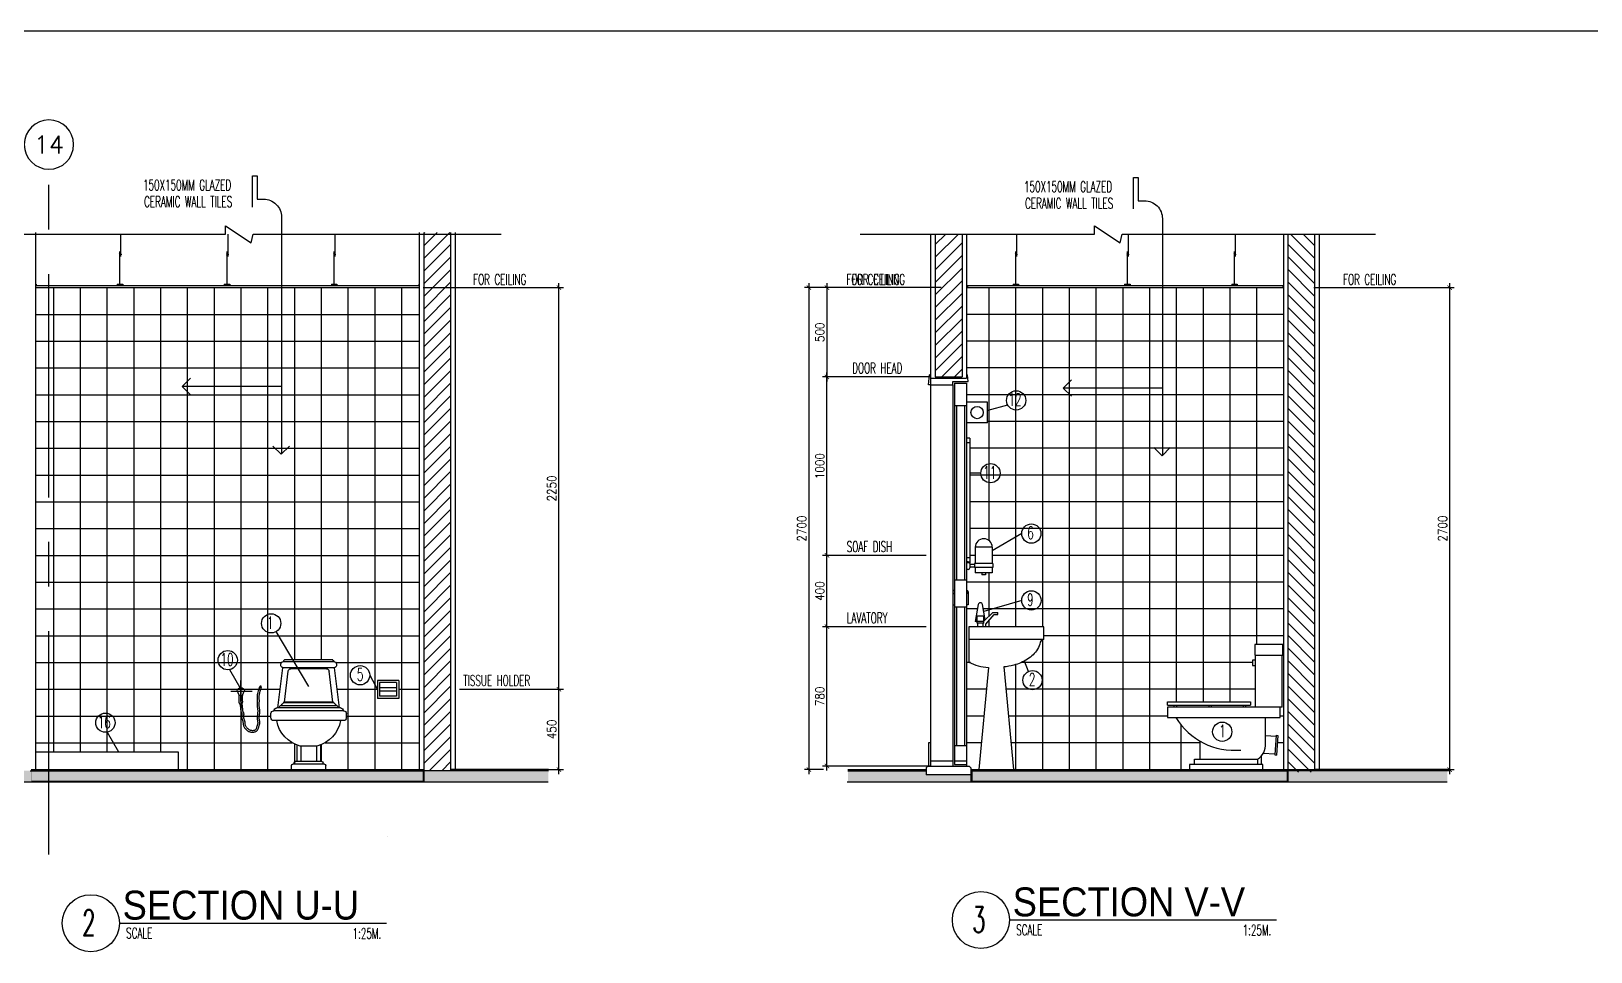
# Model space of a CAD drawing. Extents: x -171191 to -142314, y 196391 to 216316.
# Drawn here: x -162750 to -154013, y 211159 to 216316 of the extents above; entities that cross this region are included whole.
import ezdxf
from ezdxf.enums import TextEntityAlignment as Align

# ---------------------------------------------------------------- set-up
doc = ezdxf.new("R2010")
doc.units = 0
doc.header["$LTSCALE"] = 500
doc.header["$MEASUREMENT"] = 0
for name, pattern in [('CENTER2', [1.125, 0.75, -0.125, 0.125, -0.125]), ('CENTERX2', [4, 2.5, -0.5, 0.5, -0.5]), ('DASHED', [0.75, 0.5, -0.25]), ('HIDDEN', [0.375, 0.25, -0.125]), ('HIDDEN2', [0.1875, 0.125, -0.0625])]:
    doc.linetypes.add(name, pattern=pattern)
doc.layers.get('0').update_dxf_attribs({"linetype": 'CONTINUOUS'})
doc.layers.get('DEFPOINTS').update_dxf_attribs({"linetype": 'CONTINUOUS'})
for name, color, linetype in [('A-SFIX', 2, 'CONTINUOUS'), ('AX-CR', 2, 'CONTINUOUS'), ('AX-TXT', 2, 'CONTINUOUS'), ('AXES', 11, 'CENTERX2'), ('AXIS', 11, 'CENTER2'), ('DIM1', 2, 'CONTINUOUS'), ('Dimout', 4, 'CONTINUOUS'), ('DW', 7, 'CONTINUOUS'), ('ELE', 3, 'CONTINUOUS'), ('ELV', 7, 'CONTINUOUS'), ('FIX', 2, 'CONTINUOUS'), ('HATCH', 8, 'CONTINUOUS'), ('HatchA', 11, 'CONTINUOUS'), ('Plaster', 7, 'CONTINUOUS'), ('SANI', 2, 'CONTINUOUS'), ('SETTING', 3, 'CONTINUOUS'), ('Tile', 5, 'CONTINUOUS'), ('TITLE', 1, 'CONTINUOUS'), ('TXT', 2, 'CONTINUOUS'), ('TXT1', 2, 'CONTINUOUS'), ('WALL', 6, 'CONTINUOUS'), ('WallPartition', 2, 'CONTINUOUS'), ('Windows', 9, 'CONTINUOUS')]:
    doc.layers.add(name, color=color, linetype=linetype)
doc.styles.add('DIM', font='simplex.shx', dxfattribs={"width": 0.85})
doc.styles.add('ROMANS', font='romans.shx', dxfattribs={"width": 0.6})
doc.styles.add('TTXT', font='swisse.ttf', dxfattribs={"width": 0.9})
doc.dimstyles.new('DIM1-25', dxfattribs={"dimscale": 25, "dimtxt": 2, "dimasz": 1, "dimexe": 1, "dimexo": 1, "dimgap": 0.6, "dimtad": 1, "dimdec": 0, "dimdsep": 46, "dimtxsty": 'DIM', "dimblk1": 'ARCHTICK', "dimblk2": 'ARCHTICK', "dimsah": 1, "dimcen": 0.09, "dimdle": 1, "dimclrd": 256, "dimclrt": 2, "dimadec": 0, "dimazin": 0, "dimtfac": 1, "dimtdec": 0, "dimtix": 1, "dimtmove": 1, "dimatfit": 3, "dimldrblk": 'ARCHTICK', "dimfxl": 0, "dimtvp": 2, "dimtolj": 1, "dimtzin": 0, "dimarcsym": 0})
pattern_1 = [(37.5, (48302.03, -36782.923), (-1.574834, 48.170594), [0, -38, 0, -42.5, 0, -40.625]), (7.5, (48302.03, -36782.92), (44.244418, 70.553652), [0, -20.5, 0, -34.25, 0, -13.125]), (327.5, (48271.28, -36782.923), (77.8535465, 0.1414763), [0, -12.5, 0, -45, 0, -58.75]), (317.5, (48271.28, -36782.92), (75.153165, 21.941889), [0, -6.25, 0, -29.5, 0, -33.75])]

# ---------------------------------------------------------------- blocks, each defined once
blk = doc.blocks.new('A$C69CD438C')
at = {"layer": 'A-SFIX'}
for p, q in [((76.8, 614.7, 658.7), (345.8, 614.7, 658.7)), ((38.4, 345.8, 658.7), (65.9, 570.8, 658.7)), ((65.9, 603.8, 658.7), (356.8, 603.8, 658.7)), ((65.9, 570.8, 658.7), (356.8, 570.8, 658.7)), ((75.6, 378.7, 658.7), (96.7, 551.5, 658.7)), ((111.9, 565, 658.7), (310.7, 565, 658.7)), ((347, 378.7, 658.7), (326, 551.5, 658.7)), ((384.2, 345.8, 658.7), (356.8, 570.8, 658.7)), ((51.2, 356.8, 658.7), (371.4, 356.8, 658.7)), ((70, 373.2, 658.7), (352.6, 373.2, 658.7)), ((75.6, 378.7, 658.7), (347, 378.7, 658.7)), ((0, 289.8, 658.7), (0, 314, 658.7)), ((15.4, 329.3, 658.7), (407.3, 329.3, 658.7)), ((15.4, 274.4, 658.7), (407.3, 274.4, 658.7)), ((32.9, 345.8, 658.7), (389.7, 345.8, 658.7)), ((422.6, 289.8, 658.7), (422.6, 314, 658.7)), ((145.5, 137.8, 658.7), (145.5, 46.1, 658.7)), ((164.7, 131.7, 658.7), (258, 131.7, 658.7)), ((167.4, 131.7, 658.7), (167.4, 46.1, 658.7)), ((255.2, 131.7, 658.7), (255.2, 46.1, 658.7)), ((277.2, 137.8, 658.7), (277.2, 46.1, 658.7)), ((115.6, 0, 658.7), (115.6, 23.1, 658.7)), ((307.1, 0), (115.6, 0)), ((122.2, 29.6, 658.7), (300.5, 29.6, 658.7)), ((130.5, 29.6, 658.7), (130.5, 39.5, 658.7)), ((137.1, 46.1, 658.7), (285.5, 46.1, 658.7)), ((292.1, 29.6, 658.7), (292.1, 39.5, 658.7)), ((307.1, 0, 658.7), (307.1, 23.1, 658.7))]:
    blk.add_line(p, q, dxfattribs=at)
for centre, radius, start, end in [((79.6, 606.5, 658.7), 8.68, 108.43495, 198.43495), ((343, 606.5, 658.7), 8.68, 341.56505, 71.56505), ((72.7, 587.3, 658.7), 17.8, 112.61986, 247.38014), ((111.9, 549.6, 658.7), 15.4, 90, 173.04704), ((310.7, 549.6, 658.7), 15.4, 6.95296, 90), ((349.9, 587.3, 658.7), 17.8, 292.61986, 67.38014), ((58.5, 343.3, 658.7), 15.3, 118.30463, 170.72602), ((92.8, 342.2, 658.7), 38.5, 126.28859, 157.78628), ((76.4, 372.4, 658.7), 6.42, 96.98527, 172.09737), ((346.2, 372.4, 658.7), 6.42, 7.90263, 83.01473), ((329.8, 342.2, 658.7), 38.5, 22.21372, 53.71141), ((364.2, 343.3, 658.7), 15.3, 9.27398, 61.69537), ((15.4, 314, 658.7), 15.4, 90, 180), ((15.4, 289.8, 658.7), 15.4, 180, 270), ((35.7, 326.6, 658.7), 19.4, 98.1301, 171.8699), ((208.2, 304.1, 658.7), 177.8, 189.59805, 255.82073), ((214.4, 304.1, 658.7), 177.8, 284.17927, 350.40195), ((387, 326.6, 658.7), 19.4, 8.1301, 81.8699), ((407.3, 314, 658.7), 15.4, 0, 90), ((407.3, 289.8, 658.7), 15.4, 270, 0), ((122.2, 23.1, 658.7), 6.59, 90, 180), ((137.1, 39.5, 658.7), 6.59, 90, 180), ((285.5, 39.5, 658.7), 6.59, 0, 90), ((300.5, 23.1, 658.7), 6.59, 0, 90)]:
    blk.add_arc(centre, radius, start, end, dxfattribs=at)
blk = doc.blocks.new('A0-BOX')
at = {"layer": 'TITLE'}
blk.add_line((113.3, 79.7), (0, 79.7), dxfattribs=at)
blk = doc.blocks.new('AXU')
at = {"layer": 'AX-CR'}
blk.add_circle((0, 350), 350, dxfattribs=at)
at = {"layer": 'AX-TXT', "style": 'ROMANS'}
blk.add_attdef('AX', text='', height=250, dxfattribs=at).set_placement((0, 350), align=Align.MIDDLE)
blk = doc.blocks.new('_ARCHTICK')
at = {"color": 0, "linetype": 'ByBlock', "const_width": 0.15}
blk.add_lwpolyline([(-0.5, -0.5), (0.5, 0.5)], dxfattribs=at)
blk = doc.blocks.new('*D152')
at = {"layer": 'DEFPOINTS', "color": 0}
for p in [(-155588.7, 214879.2), (-154803, 214879.2), (-155735.6, 212179.2)]:
    blk.add_point(p, dxfattribs=at)
at = {"layer": 'Dimout', "color": 0, "lineweight": -2}
for p, q in [((-155563.7, 214879.2), (-154778, 214879.2)), ((-155710.6, 212179.2), (-154778, 212179.2))]:
    blk.add_line(p, q, dxfattribs=at)
at = {"layer": 'Dimout', "lineweight": -2}
blk.add_line((-154803, 212154.2), (-154803, 214904.2), dxfattribs=at)
at = {"layer": 'Dimout', "lineweight": -2, "xscale": 25, "yscale": 25, "zscale": 25}
for p, rotation in [((-154803, 214879.2), 90), ((-154803, 212179.2), 270)]:
    blk.add_blockref('_ARCHTICK', p, dxfattribs=dict(at, rotation=rotation))
at = {"layer": 'Dimout', "color": 2, "insert": (-154843, 213529.2), "char_height": 50, "attachment_point": 5, "rotation": 90, "style": 'DIM'}
blk.add_mtext('\\A1;2700', dxfattribs=at)
blk = doc.blocks.new('*D156')
at = {"layer": 'DEFPOINTS', "color": 0}
for p in [(-158291.9, 214379.2), (-157752.4, 214379.2), (-157712, 213379.2)]:
    blk.add_point(p, dxfattribs=at)
at = {"layer": 'Dimout', "color": 0, "lineweight": -2}
for p, q in [((-157777.4, 214379.2), (-158316.9, 214379.2)), ((-157737, 213379.2), (-158316.9, 213379.2))]:
    blk.add_line(p, q, dxfattribs=at)
at = {"layer": 'Dimout', "lineweight": -2}
blk.add_line((-158291.9, 213354.2), (-158291.9, 214404.2), dxfattribs=at)
at = {"layer": 'Dimout', "lineweight": -2, "xscale": 25, "yscale": 25, "zscale": 25}
for p, rotation in [((-158291.9, 214379.2), 90), ((-158291.9, 213379.2), 270)]:
    blk.add_blockref('_ARCHTICK', p, dxfattribs=dict(at, rotation=rotation))
at = {"layer": 'Dimout', "color": 2, "insert": (-158331.9, 213879.2), "char_height": 50, "attachment_point": 5, "rotation": 90, "style": 'DIM'}
blk.add_mtext('\\A1;1000', dxfattribs=at)
blk = doc.blocks.new('*D153')
at = {"layer": 'DEFPOINTS', "color": 0}
for p in [(-160579.3, 214879.2), (-159793.6, 214879.2), (-160375.6, 212629.2)]:
    blk.add_point(p, dxfattribs=at)
at = {"layer": 'Dimout', "color": 0, "lineweight": -2}
for p, q in [((-160554.3, 214879.2), (-159768.6, 214879.2)), ((-160350.6, 212629.2), (-159768.6, 212629.2))]:
    blk.add_line(p, q, dxfattribs=at)
at = {"layer": 'Dimout', "lineweight": -2}
blk.add_line((-159793.6, 212604.2), (-159793.6, 214904.2), dxfattribs=at)
at = {"layer": 'Dimout', "lineweight": -2, "xscale": 25, "yscale": 25, "zscale": 25}
for p, rotation in [((-159793.6, 214879.2), 90), ((-159793.6, 212629.2), 270)]:
    blk.add_blockref('_ARCHTICK', p, dxfattribs=dict(at, rotation=rotation))
at = {"layer": 'Dimout', "color": 2, "insert": (-159833.6, 213754.2), "char_height": 50, "attachment_point": 5, "rotation": 90, "style": 'DIM'}
blk.add_mtext('\\A1;2250', dxfattribs=at)
blk = doc.blocks.new('*D151')
at = {"layer": 'DEFPOINTS', "color": 0}
for p in [(-158287.1, 214879.2), (-158393, 212179.2), (-158287.1, 212179.2)]:
    blk.add_point(p, dxfattribs=at)
at = {"layer": 'Dimout', "color": 0, "lineweight": -2}
for p, q in [((-158312.1, 214879.2), (-158418, 214879.2)), ((-158312.1, 212179.2), (-158418, 212179.2))]:
    blk.add_line(p, q, dxfattribs=at)
at = {"layer": 'Dimout', "lineweight": -2}
blk.add_line((-158393, 214904.2), (-158393, 212154.2), dxfattribs=at)
at = {"layer": 'Dimout', "lineweight": -2, "xscale": 25, "yscale": 25, "zscale": 25}
for p, rotation in [((-158393, 214879.2), 90), ((-158393, 212179.2), 270)]:
    blk.add_blockref('_ARCHTICK', p, dxfattribs=dict(at, rotation=rotation))
at = {"layer": 'Dimout', "color": 2, "insert": (-158433, 213529.2), "char_height": 50, "attachment_point": 5, "rotation": 90, "style": 'DIM'}
blk.add_mtext('\\A1;2700', dxfattribs=at)
blk = doc.blocks.new('*D155')
at = {"layer": 'DEFPOINTS', "color": 0}
for p in [(-160375.6, 212629.2), (-159793.6, 212629.2), (-160401.4, 212179.2)]:
    blk.add_point(p, dxfattribs=at)
at = {"layer": 'Dimout', "color": 0, "lineweight": -2}
for p, q in [((-160350.6, 212629.2), (-159768.6, 212629.2)), ((-160376.4, 212179.2), (-159768.6, 212179.2))]:
    blk.add_line(p, q, dxfattribs=at)
at = {"layer": 'Dimout', "lineweight": -2}
blk.add_line((-159793.6, 212154.2), (-159793.6, 212654.2), dxfattribs=at)
at = {"layer": 'Dimout', "lineweight": -2, "xscale": 25, "yscale": 25, "zscale": 25}
for p, rotation in [((-159793.6, 212629.2), 90), ((-159793.6, 212179.2), 270)]:
    blk.add_blockref('_ARCHTICK', p, dxfattribs=dict(at, rotation=rotation))
at = {"layer": 'Dimout', "color": 2, "insert": (-159833.6, 212404.2), "char_height": 50, "attachment_point": 5, "rotation": 90, "style": 'DIM'}
blk.add_mtext('\\A1;450', dxfattribs=at)
blk = doc.blocks.new('A$C54676CD1')
at = {"layer": 'AXIS', "linetype": 'CENTER2', "ltscale": 10}
for p, q in [((0.1153, 0.1709), (0.1153, 0.29)), ((0.1716, 0.2302), (0.0525, 0.2302))]:
    blk.add_line(p, q, dxfattribs=at)
at = {"layer": 'DIM1', "linetype": 'HIDDEN'}
for points in [[(0.1196, 0.156), (0.1183, 0.1482), (0.1175, 0.142), (0.117, 0.1369), (0.1167, 0.1328), (0.1165, 0.1294), (0.1164, 0.1262), (0.1161, 0.1231), (0.1155, 0.1198), (0.1146, 0.1167), (0.1135, 0.1137), (0.1124, 0.1111), (0.1114, 0.1087), (0.1105, 0.1066), (0.1099, 0.1048), (0.1094, 0.1033), (0.1092, 0.1022), (0.1092, 0.1011), (0.1093, 0.0997), (0.1095, 0.0979), (0.1099, 0.0957), (0.1104, 0.0932), (0.1108, 0.0902), (0.111, 0.0869), (0.1109, 0.0832), (0.1103, 0.0796), (0.1094, 0.0762), (0.1084, 0.0731), (0.1073, 0.0702), (0.1063, 0.0674), (0.1053, 0.0648), (0.1046, 0.0625), (0.104, 0.0602), (0.1036, 0.058), (0.1033, 0.0555), (0.1031, 0.0527), (0.1028, 0.0497), (0.1025, 0.0464), (0.102, 0.0428), (0.1012, 0.039), (0.1, 0.0351), (0.0983, 0.0312), (0.0963, 0.0275), (0.094, 0.0241), (0.0915, 0.0208), (0.0889, 0.0178), (0.0862, 0.0149), (0.0834, 0.0123), (0.0806, 0.01), (0.0778, 0.0079), (0.0749, 0.0061), (0.0719, 0.0045), (0.0689, 0.0032), (0.0658, 0.0022), (0.0627, 0.0014), (0.0595, 0.0008), (0.0563, 0.0004), (0.0529, 0.0001), (0.0494, 0), (0.0458, 0.0001), (0.042, 0.0004), (0.0382, 0.001), (0.0344, 0.0021), (0.0306, 0.0036), (0.0269, 0.0059), (0.0237, 0.0088), (0.0212, 0.012), (0.0194, 0.0153), (0.018, 0.0186), (0.0169, 0.0217), (0.016, 0.0246), (0.0152, 0.0273), (0.0145, 0.0298), (0.0137, 0.0322), (0.0128, 0.0347), (0.0119, 0.0374), (0.011, 0.0402), (0.0102, 0.0433), (0.0095, 0.0465), (0.0091, 0.05), (0.0089, 0.0537), (0.0092, 0.0573), (0.0097, 0.0607), (0.0103, 0.064), (0.011, 0.0671), (0.0116, 0.0702), (0.012, 0.0732), (0.0124, 0.0763), (0.0125, 0.0795), (0.0124, 0.0831), (0.012, 0.087), (0.0115, 0.0913), (0.0109, 0.0959), (0.0102, 0.1007), (0.0096, 0.1057), (0.0092, 0.1108), (0.009, 0.1161), (0.009, 0.1212), (0.0094, 0.1262), (0.0099, 0.1309), (0.0105, 0.1354), (0.0111, 0.1396), (0.0117, 0.1435), (0.0122, 0.1471), (0.0125, 0.1503), (0.0126, 0.1533), (0.0126, 0.1563), (0.0125, 0.1592), (0.0123, 0.1622), (0.012, 0.1652), (0.0118, 0.1684), (0.0116, 0.1717), (0.0115, 0.1752), (0.0116, 0.1787), (0.0118, 0.1822), (0.012, 0.1855), (0.0123, 0.1887), (0.0126, 0.1917), (0.0127, 0.1946), (0.0128, 0.1973), (0.0128, 0.1998), (0.0125, 0.2023), (0.0121, 0.2051), (0.0113, 0.2089), (0.0101, 0.214), (0.0085, 0.2207), (0.0062, 0.2293), (0.0034, 0.2403), (0, 0.254)], [(0.1097, 0.1576), (0.1084, 0.1496), (0.1076, 0.1431), (0.107, 0.1378), (0.1067, 0.1334), (0.1066, 0.1299), (0.1064, 0.127), (0.1062, 0.1244), (0.1057, 0.1221), (0.1051, 0.1197), (0.1042, 0.1174), (0.1032, 0.115), (0.1022, 0.1127), (0.1012, 0.1103), (0.1004, 0.1079), (0.0997, 0.1056), (0.0993, 0.1032), (0.0992, 0.1009), (0.0993, 0.0986), (0.0997, 0.0963), (0.1001, 0.0939), (0.1005, 0.0916), (0.1009, 0.0892), (0.101, 0.0867), (0.1009, 0.0842), (0.1005, 0.0817), (0.0998, 0.0791), (0.099, 0.0764), (0.098, 0.0737), (0.0969, 0.0709), (0.0959, 0.0681), (0.095, 0.0653), (0.0942, 0.0624), (0.0937, 0.0595), (0.0933, 0.0565), (0.0931, 0.0535), (0.0929, 0.0506), (0.0926, 0.0476), (0.0922, 0.0446), (0.0915, 0.0416), (0.0906, 0.0386), (0.0893, 0.0356), (0.0877, 0.0327), (0.0858, 0.0298), (0.0837, 0.0271), (0.0815, 0.0245), (0.0792, 0.0221), (0.0768, 0.0198), (0.0745, 0.0179), (0.0722, 0.0162), (0.0699, 0.0148), (0.0676, 0.0136), (0.0653, 0.0126), (0.063, 0.0118), (0.0605, 0.0112), (0.0579, 0.0107), (0.0552, 0.0103), (0.0523, 0.0101), (0.0493, 0.01), (0.0463, 0.0101), (0.0433, 0.0103), (0.0404, 0.0108), (0.0376, 0.0116), (0.0351, 0.0126), (0.0329, 0.0139), (0.0311, 0.0156), (0.0296, 0.0176), (0.0283, 0.0198), (0.0273, 0.0222), (0.0264, 0.0248), (0.0256, 0.0274), (0.0248, 0.0301), (0.024, 0.0328), (0.0232, 0.0354), (0.0223, 0.038), (0.0214, 0.0405), (0.0206, 0.043), (0.0199, 0.0456), (0.0194, 0.0482), (0.019, 0.0508), (0.019, 0.0535), (0.0192, 0.0562), (0.0196, 0.0591), (0.0201, 0.062), (0.0208, 0.0652), (0.0214, 0.0685), (0.022, 0.0719), (0.0223, 0.0756), (0.0225, 0.0795), (0.0223, 0.0837), (0.022, 0.088), (0.0214, 0.0926), (0.0208, 0.0972), (0.0201, 0.102), (0.0196, 0.1067), (0.0192, 0.1115), (0.019, 0.1162), (0.019, 0.1208), (0.0193, 0.1253), (0.0198, 0.1297), (0.0204, 0.134), (0.021, 0.1381), (0.0216, 0.1421), (0.0221, 0.146), (0.0225, 0.1497), (0.0226, 0.1532), (0.0226, 0.1565), (0.0225, 0.1598), (0.0222, 0.1629), (0.022, 0.166), (0.0217, 0.1691), (0.0216, 0.1721), (0.0215, 0.1752), (0.0216, 0.1783), (0.0217, 0.1815), (0.022, 0.1846), (0.0223, 0.1878), (0.0225, 0.191), (0.0227, 0.1942), (0.0228, 0.1973), (0.0227, 0.2004), (0.0225, 0.2035), (0.0219, 0.2069), (0.0211, 0.2111), (0.0199, 0.2163), (0.0182, 0.2231), (0.0159, 0.2318), (0.0131, 0.2428), (0.0097, 0.2564)]]:
    blk.add_lwpolyline(points, dxfattribs=at)
at = {"layer": 'DIM1'}
blk.add_circle((0.0046, 0.2544), 0.00364, dxfattribs=at)
at = {"layer": 'SETTING'}
for p, q in [((0.1037, 0.2112), (0.0958, 0.229)), ((0.1053, 0.1733), (0.1053, 0.2039)), ((0.1253, 0.1733), (0.1253, 0.2039)), ((0.1268, 0.2112), (0.1347, 0.229)), ((0.1067, 0.1648), (0.1058, 0.1685)), ((0.1089, 0.1585), (0.1067, 0.1648)), ((0.1144, 0.1503), (0.1089, 0.1585)), ((0.1147, 0.1503), (0.1205, 0.1567)), ((0.1223, 0.1606), (0.1235, 0.1639)), ((0.124, 0.1658), (0.1247, 0.1685))]:
    blk.add_line(p, q, dxfattribs=at)
for centre, radius, start, end in [((0.1153, 0.2302), 0.02, 4.77123, 175.22877), ((0.1013, 0.2314), 0.006, 175.22877, 203.96841), ((0.0873, 0.2039), 0.018, 0, 23.96841), ((0.0973, 0.206), 0.008, 0, 23.96841), ((0.1433, 0.2039), 0.018, 156.03159, 180), ((0.1333, 0.206), 0.008, 156.03159, 180), ((0.1292, 0.2314), 0.006, 336.03159, 4.77123), ((0.1253, 0.1733), 0.02, 180, 193.70485), ((0.1034, 0.1672), 0.02, 328.31381, 340.75167), ((0.1046, 0.1705), 0.02, 340.75167, 346.29515), ((0.1053, 0.1733), 0.02, 346.29515, 0)]:
    blk.add_arc(centre, radius, start, end, dxfattribs=at)
blk = doc.blocks.new('A$C24F356C9')
at = {"layer": 'SANI'}
for p, q in [((0, 0.1021), (0.12, 0.1021)), ((0, 0.1021), (0, 0)), ((0.0128, 0.0893), (0.1072, 0.0893)), ((0.0128, 0.0893), (0.0128, 0.0128)), ((0.1072, 0.0893), (0.1072, 0.0128)), ((0.12, 0.1021), (0.12, 0)), ((0, 0), (0.12, 0)), ((0.0128, 0.0606), (0.1072, 0.0606)), ((0.0128, 0.0414), (0.1072, 0.0414)), ((0.0128, 0.0128), (0.1072, 0.0128))]:
    blk.add_line(p, q, dxfattribs=at)
blk = doc.blocks.new('COMP')
at = {"layer": 'FIX'}
for p, q in [((-0.0575, 0.6125), (-0.0575, 0.5833)), ((-0.0411, 0.6125), (-0.0575, 0.6125)), ((-0.0411, 0.35), (-0.0411, 0.6416)), ((0.1079, 0.35), (0.1079, 0.6416)), ((-0.0575, 0.5833), (-0.0411, 0.5833)), ((-0.5343, 0.3618), (-0.5343, 0.3792)), ((-0.5343, 0.3792), (-0.0685, 0.3792)), ((-0.5343, 0.3618), (-0.0685, 0.3618)), ((-0.5343, 0.35), (-0.5343, 0.2917)), ((0.1079, 0.35), (-0.5343, 0.35)), ((-0.4959, 0.35), (-0.4959, 0.3618)), ((-0.4825, 0.35), (-0.4825, 0.3618)), ((-0.301, 0.35), (-0.301, 0.3618)), ((-0.2876, 0.35), (-0.2876, 0.3618)), ((-0.1087, 0.35), (-0.1087, 0.3618)), ((-0.0953, 0.35), (-0.0953, 0.3618)), ((-0.0685, 0.3792), (-0.0685, 0.3618)), ((0.0971, 0.2917), (0.0971, 0.35)), ((-0.5343, 0.2917), (0.0971, 0.2917)), ((0.0146, 0.1458), (0.0146, 0.2917)), ((0.0146, 0.1914), (0.0738, 0.1873)), ((0.0741, 0.1923), (0.0665, 0.0825)), ((0.0741, 0.1923), (0.0841, 0.1916)), ((0.0841, 0.1916), (0.0765, 0.0818)), ((-0.3528, 0.1603), (-0.3528, 0.0583)), ((0.0027, 0.092), (0.0669, 0.0875)), ((-0.382, 0.0583), (-0.0292, 0.0583)), ((-0.382, 0.0292), (-0.382, 0.0583)), ((-0.0292, 0.0583), (-0.0292, 0.0292)), ((0.0665, 0.0825), (0.0765, 0.0818))]:
    blk.add_line(p, q, dxfattribs=at)
for points in [[(0.1117, 0.6416), (0.1117, 0.7), (-0.0449, 0.7), (-0.0449, 0.6416)], [(0, 0), (0, 0.0292), (-0.4111, 0.0292), (-0.4111, 0)]]:
    blk.add_lwpolyline(points, close=True, dxfattribs=at)
for centre, radius, start, end in [((-0.1594, 0.4916), 0.3837, 211.41144, 275.3446), ((-0.0802, 0.1385), 0.0951, 302.4712, 4.3987)]:
    blk.add_arc(centre, radius, start, end, dxfattribs=at)
blk = doc.blocks.new('*D154')
at = {"layer": 'DEFPOINTS', "color": 0}
for p in [(-158291.9, 212979.6), (-157712, 212979.6), (-157684.1, 212199.2)]:
    blk.add_point(p, dxfattribs=at)
at = {"layer": 'Dimout', "color": 0, "lineweight": -2}
for p, q in [((-157737, 212979.6), (-158316.9, 212979.6)), ((-157709.1, 212199.2), (-158316.9, 212199.2))]:
    blk.add_line(p, q, dxfattribs=at)
at = {"layer": 'Dimout', "lineweight": -2}
blk.add_line((-158291.9, 212174.2), (-158291.9, 213004.6), dxfattribs=at)
at = {"layer": 'Dimout', "lineweight": -2, "xscale": 25, "yscale": 25, "zscale": 25}
for p, rotation in [((-158291.9, 212979.6), 90), ((-158291.9, 212199.2), 270)]:
    blk.add_blockref('_ARCHTICK', p, dxfattribs=dict(at, rotation=rotation))
at = {"layer": 'Dimout', "color": 2, "insert": (-158331.9, 212589.4), "char_height": 50, "attachment_point": 5, "rotation": 90, "style": 'DIM'}
blk.add_mtext('\\A1;780', dxfattribs=at)
blk = doc.blocks.new('*D150')
at = {"layer": 'DEFPOINTS', "color": 0}
for p in [(-158291.9, 213379.2), (-157712, 213379.2), (-157712, 212979.6)]:
    blk.add_point(p, dxfattribs=at)
at = {"layer": 'Dimout', "color": 0, "lineweight": -2}
for p, q in [((-157737, 213379.2), (-158316.9, 213379.2)), ((-157737, 212979.6), (-158316.9, 212979.6))]:
    blk.add_line(p, q, dxfattribs=at)
at = {"layer": 'Dimout', "lineweight": -2}
blk.add_line((-158291.9, 212954.6), (-158291.9, 213404.2), dxfattribs=at)
at = {"layer": 'Dimout', "lineweight": -2, "xscale": 25, "yscale": 25, "zscale": 25}
for p, rotation in [((-158291.9, 213379.2), 90), ((-158291.9, 212979.6), 270)]:
    blk.add_blockref('_ARCHTICK', p, dxfattribs=dict(at, rotation=rotation))
at = {"layer": 'Dimout', "color": 2, "insert": (-158331.9, 213179.4), "char_height": 50, "attachment_point": 5, "rotation": 90, "style": 'DIM'}
blk.add_mtext('\\A1;400', dxfattribs=at)
blk = doc.blocks.new('walling')
at = {"layer": 'ELV'}
blk.add_line((0.1363, -1.1797), (-0.4198, -1.1797), dxfattribs=at)
blk.add_lwpolyline([(-0.025, -0.176), (-0.025, 0), (0, 0), (0, -0.1306), (0.0363, -0.1306, -0.414214), (0.1363, -0.2306), (0.1363, -1.5582)], format="xyb", dxfattribs=at)
at = {"layer": 'WALL'}
for p, q in [((-0.4198, -1.1797), (-0.3736, -1.1334)), ((-0.4198, -1.1797), (-0.3736, -1.2259)), ((0.1345, -1.56), (0.0882, -1.5137)), ((0.1345, -1.56), (0.1808, -1.5137))]:
    blk.add_line(p, q, dxfattribs=at)
at = {"layer": 'TXT', "style": 'ROMANS', "width": 0.6}
for s, p in [('150X150MM GLAZED', (-0.639, -0.0816)), ('CERAMIC WALL TILES', (-0.6331, -0.1746))]:
    blk.add_text(s, height=0.06, dxfattribs=at).set_placement(p)
blk = doc.blocks.new('GAN')
for p, q in [((-0.0212, 0.1644), (-0.0212, 0.29)), ((-0.0155, 0.01), (-0.0155, 0.1918)), ((0, 0.01), (-0.031, 0.01)), ((-0.031, 0.01), (-0.031, 0)), ((0, 0.01), (0, 0))]:
    blk.add_line(p, q)
blk.add_lwpolyline([(-0.0118, 0.184), (-0.024, 0.1754), (-0.0113, 0.1703)])
blk = doc.blocks.new('*D157')
at = {"layer": 'DEFPOINTS', "color": 0}
for p in [(-157627.2, 214879.2), (-158291.9, 214379.2), (-157686.7, 214379.2)]:
    blk.add_point(p, dxfattribs=at)
at = {"layer": 'Dimout', "color": 0, "lineweight": -2}
for p, q in [((-157652.2, 214879.2), (-158316.9, 214879.2)), ((-157711.7, 214379.2), (-158316.9, 214379.2))]:
    blk.add_line(p, q, dxfattribs=at)
at = {"layer": 'Dimout', "lineweight": -2}
blk.add_line((-158291.9, 214904.2), (-158291.9, 214354.2), dxfattribs=at)
at = {"layer": 'Dimout', "lineweight": -2, "xscale": 25, "yscale": 25, "zscale": 25}
for p, rotation in [((-158291.9, 214879.2), 90), ((-158291.9, 214379.2), 270)]:
    blk.add_blockref('_ARCHTICK', p, dxfattribs=dict(at, rotation=rotation))
at = {"layer": 'Dimout', "color": 2, "insert": (-158331.9, 214629.2), "char_height": 50, "attachment_point": 5, "rotation": 90, "style": 'DIM'}
blk.add_mtext('\\A1;500', dxfattribs=at)

msp = doc.modelspace()

# ---------------------------------------------------------------- hatches: boundary and pattern name
at = {"layer": 'HATCH'}
h = msp.add_hatch(dxfattribs=at)
h.set_pattern_fill('AR-SAND', color=256, scale=25, style=0)
h.set_pattern_definition(pattern_1)
h.paths.add_polyline_path([(-159851.7, 212173.2), (-160550.6, 212173.2), (-160550.6, 212109.2), (-159853.3, 212109.2)])
h.paths.add_polyline_path([(-160554.6, 212173.2), (-162650.6, 212173.2), (-162650.6, 212113.2), (-160554.6, 212113.2)])
h.paths.add_polyline_path([(-162650.6, 212173.2), (-162748.6, 212173.2), (-162748.6, 212113.2), (-162650.6, 212113.2)])
h.paths.add_polyline_path([(-162750.6, 212173.2), (-163449.4, 212173.2), (-163449.4, 212109.2), (-162750.6, 212109.2)])
h = msp.add_hatch(dxfattribs=at)
h.set_pattern_fill('AR-SAND', color=256, scale=25, style=0)
h.set_pattern_definition(pattern_1)
h.paths.add_polyline_path([(-154816.4, 212173.2), (-155710, 212173.2), (-155710, 212109.2), (-154816.4, 212109.2)])
h.paths.add_polyline_path([(-155714, 212173.2), (-157481, 212173.2), (-157481, 212113.2), (-155714, 212113.2)])
h.paths.add_polyline_path([(-157485, 212149.2), (-157737, 212149.2), (-157737, 212173.2), (-158174.1, 212173.2), (-158174.1, 212109.2), (-157485, 212109.2)])
at = {"layer": 'HatchA'}
h = msp.add_hatch(dxfattribs=at)
h.set_pattern_fill('ANSI31', color=256, scale=400, style=0)
h.set_pattern_definition([(45, (45324.754, -6599.61), (-35.355339, 35.355339), [])])
h.paths.add_polyline_path([(-160550.6, 215188.2), (-160400.6, 215188.2), (-160400.6, 212173.2), (-160550.6, 212173.2)])
h = msp.add_hatch(dxfattribs=at)
h.set_pattern_fill('ANSI31', color=256, scale=400, style=0)
h.set_pattern_definition([(45, (101456.513, 15349.95), (-35.355339, 35.355339), [])])
h.paths.add_polyline_path([(-157535, 215179.2), (-157685, 215179.2), (-157685, 214379.2), (-157535, 214379.2)])
h = msp.add_hatch(dxfattribs=at)
h.set_pattern_fill('ANSI31', color=256, scale=400, style=0)
h.set_pattern_definition([(135, (-344819.94, 30598.19), (35.355339, 35.355339), [])])
h.paths.add_polyline_path([(-155710, 215179.2), (-155560, 215179.2), (-155560, 212164.2), (-155710, 212164.2)])

# ---------------------------------------------------------------- linework, layer by layer
for p, q in [((-160579.3, 214889.2), (-162721.8, 214889.2)), ((-155738.7, 214889.2), (-157504.2, 214889.2))]:
    msp.add_line(p, q)
at = {"layer": 'A-SFIX'}
for p, q in [((-162725.6, 212279.2), (-161927.6, 212279.2)), ((-161927.6, 212279.2), (-161927.6, 212179.2))]:
    msp.add_line(p, q, dxfattribs=at)
at = {"layer": 'AXES'}
msp.add_line((-162650.6, 211704.4), (-162650.6, 215542.5), dxfattribs=at)
at = {"layer": 'DW'}
for p, q in [((-157279.6, 214221.2), (-157391.1, 214191.2)), ((-157429.8, 213839.7), (-157491.8, 213839.7)), ((-157200.7, 213501.4), (-157365.5, 213404.4)), ((-157200.7, 213127.1), (-157413.8, 213065.4)), ((-161194, 212644.3, -658.7), (-161377.7, 212952.1, -658.7)), ((-157162.3, 212729.4), (-157186.1, 212787.6)), ((-161639.7, 212739.1), (-161575.6, 212629.4)), ((-160853.5, 212707.9), (-160810.6, 212628.2)), ((-162325, 212388.9), (-162260.9, 212279.2))]:
    msp.add_line(p, q, dxfattribs=at)
at = {"layer": 'ELE'}
for points in [[(-163041.5, 215179.2), (-161661.1, 215179.2), (-161661.1, 215224.4), (-161517.7, 215130.9), (-161505.9, 215179.2), (-161073.1, 215179.2), (-160117.5, 215179.2)], [(-158106, 215179.2), (-156793.3, 215179.2), (-156793.3, 215224.4), (-156649.9, 215130.9), (-156638.1, 215179.2), (-156371.3, 215179.2), (-155219.1, 215179.2)]]:
    msp.add_lwpolyline(points, dxfattribs=at)
at = {"layer": 'FIX', "color": 2}
for centre in [(-157231.8, 214247.4), (-157375.9, 213839.7), (-157146.8, 213501.4), (-157146.7, 213127.1), (-161405.4, 212998.5, -658.7), (-161648.9, 212792.3), (-160907.4, 212707.9), (-157140.4, 212680.1), (-162334.2, 212442.1), (-156077.5, 212391.4)]:
    msp.add_circle(centre, 54, dxfattribs=at)
at = {"layer": 'Plaster'}
for p, q in [((-162725.6, 215188.2), (-162725.6, 212179.2)), ((-160575.6, 215188.2), (-160575.6, 212179.2)), ((-160375.6, 215188.2), (-160375.6, 212179.2)), ((-157712, 215179.2), (-157712, 214371.8)), ((-157510, 215179.2), (-157510, 214371.8)), ((-155735, 215179.2), (-155735, 212179.2)), ((-155535, 215179.2), (-155535, 212179.2)), ((-162721.8, 214898.2), (-162721.8, 214888.2)), ((-162721.8, 214898.2), (-162721.8, 214888.2)), ((-160579.3, 214898.2), (-160579.3, 214888.2)), ((-160579.3, 214898.2), (-160579.3, 214888.2)), ((-157504.2, 214889.2), (-157504.2, 214879.2)), ((-155738.7, 214889.2), (-155738.7, 214879.2)), ((-162755.1, 212173.2), (-160550.6, 212173.2)), ((-162750.6, 212179.2), (-160550.6, 212179.2)), ((-159851.7, 212179.2), (-160400.6, 212179.2)), ((-158174.1, 212179.2), (-157737, 212179.2)), ((-158003.5, 212179.2), (-157737, 212179.2)), ((-157712, 212229.2), (-157586.4, 212229.2)), ((-157485, 212179.2), (-155710, 212179.2)), ((-157485, 212173.2), (-155710, 212173.2)), ((-154804.7, 212179.2), (-155560, 212179.2))]:
    msp.add_line(p, q, dxfattribs=at)
at = {"layer": 'SANI'}
for p, q in [((-157393.2, 214236.8), (-157508.2, 214236.8)), ((-157508.2, 214121.7), (-157508.2, 214236.8)), ((-157393.2, 214121.7), (-157393.2, 214236.8)), ((-157393.2, 214121.7), (-157508.2, 214121.7)), ((-157491.8, 214036.8), (-157510, 214036.8)), ((-157491.8, 214010.5), (-157510, 214010.5)), ((-157491.8, 214036.8), (-157491.8, 213336.8)), ((-157365.5, 213424.7), (-157461.4, 213424.7)), ((-157461.4, 213424.7), (-157461.4, 213333.7)), ((-157365.5, 213424.7), (-157365.5, 213333.7)), ((-157491.8, 213365.5), (-157510, 213365.5)), ((-157491.8, 213336.8), (-157510, 213336.8)), ((-157501.4, 213344), (-157507.2, 213344)), ((-157501.4, 213299.5), (-157507.2, 213299.5)), ((-157491.8, 213334.4), (-157491.8, 213309.1)), ((-157465.2, 213328.5), (-157491.8, 213328.5)), ((-157465.2, 213313.2), (-157491.8, 213313.2)), ((-157361.7, 213333.7), (-157465.2, 213333.7)), ((-157465.2, 213333.7), (-157465.2, 213310.7)), ((-157361.7, 213310.7), (-157465.2, 213310.7)), ((-157461.4, 213310.7), (-157461.4, 213282.3)), ((-157365.5, 213310.7), (-157365.5, 213282.3)), ((-157361.7, 213333.7), (-157361.7, 213310.7)), ((-157365.5, 213282.3), (-157461.4, 213282.3)), ((-157424, 213282.3), (-157424, 213270.8)), ((-157402.9, 213270.8), (-157424, 213270.8)), ((-157402.9, 213282.3), (-157402.9, 213270.8)), ((-157443.9, 213104.5), (-157461.4, 213008.3)), ((-157451.1, 212999.6), (-157451.1, 213037.9)), ((-157405.6, 213017.8), (-157421.4, 213104.5)), ((-157362.6, 213059), (-157412.8, 213010.9)), ((-157412.8, 212999.6), (-157412.8, 213037.9)), ((-157401.6, 212994.8), (-157355, 213048)), ((-157362.6, 213059), (-157335.4, 213059)), ((-157355, 213048), (-157335.4, 213048.1)), ((-157335.4, 213048.1), (-157335.4, 213059)), ((-157412.8, 213008.3), (-157461.4, 213008.3)), ((-157446.3, 212979.6), (-157446.3, 212999.6)), ((-157417.5, 212979.6), (-157417.6, 212999.6)), ((-157401.6, 212979.6), (-157401.6, 212994.8))]:
    msp.add_line(p, q, dxfattribs=at)
at = {"layer": 'SANI', "linetype": 'Continuous'}
for p, q in [((-157497.1, 212979.6), (-157497.1, 212781.8)), ((-157076.3, 212979.6), (-157497.1, 212979.6)), ((-157076.3, 212907.6), (-157076.3, 212979.6)), ((-157076.3, 212907.6), (-157497.1, 212907.6)), ((-157387.2, 212751.6), (-157441.2, 212179.2)), ((-157301.8, 212754), (-157247.6, 212179.2))]:
    msp.add_line(p, q, dxfattribs=at)
at = {"layer": 'SANI', "color": 6}
for p, q in [((-162255.8, 211318.6), (-160759.6, 211318.6)), ((-157269.3, 211336.8), (-155773.2, 211336.8))]:
    msp.add_line(p, q, dxfattribs=at)
at = {"layer": 'SANI', "linetype": 'DASHED'}
msp.add_lwpolyline([(-157412.8, 213037.9), (-157451.1, 213037.9)], dxfattribs=at)
msp.add_lwpolyline([(-157412.8, 212999.6), (-157451.1, 212999.6, 0.499277)], format="xyb", dxfattribs=at)
at = {"layer": 'SANI', "linetype": 'Continuous'}
msp.add_lwpolyline([(-157078, 212907.7, 0.355712), (-157097, 212892.6, -0.103437), (-157112.3, 212853.4, -0.107169), (-157168.4, 212797.9, -0.077294), (-157245, 212764.5, -0.037007), (-157301.8, 212754, -0.037007)], format="xyb", dxfattribs=at)
at = {"layer": 'SANI'}
msp.add_circle((-157450.7, 214179.2), 34.4, dxfattribs=at)
for centre, radius, start, end in [((-157413.4, 213424.7), 47.9, 0, 180), ((-157501.4, 213334.4), 9.59, 0, 90), ((-157501.4, 213309.1), 9.59, 270, 0), ((-157432.6, 213102.3), 11.5, 9.52728, 170.47272)]:
    msp.add_arc(centre, radius, start, end, dxfattribs=at)
at = {"layer": 'SANI', "linetype": 'Continuous'}
msp.add_arc((-157381.1, 212988.5), 237, 240.6758, 268.50039, dxfattribs=at)
at = {"layer": 'Tile'}
for p, q in [((-162725.6, 214879.2), (-160575.6, 214879.2)), ((-162625.6, 214879.2), (-162625.6, 212279.2)), ((-162475.6, 214879.2), (-162475.6, 212279.2)), ((-162325.6, 214879.2), (-162325.6, 212279.2)), ((-162175.6, 214879.2), (-162175.6, 212279.2)), ((-162025.6, 214879.2), (-162025.6, 212279.2)), ((-161875.6, 214879.2), (-161875.6, 212179.2)), ((-161725.6, 214879.2), (-161725.6, 212179.2)), ((-161575.6, 214879.2), (-161575.6, 212179.2)), ((-161425.6, 214879.2), (-161425.6, 212179.2)), ((-161275.6, 214879.2), (-161275.6, 212793.9)), ((-161125.6, 214879.2), (-161125.6, 212793.9)), ((-160975.6, 214879.2), (-160975.6, 212179.2)), ((-160825.6, 214879.2), (-160825.6, 212179.2)), ((-160675.6, 214879.2), (-160675.6, 212179.2)), ((-157508, 214879.2), (-155735, 214879.2)), ((-157385, 214879.2), (-157385, 213463.3)), ((-157235, 214879.2), (-157235, 212979.6)), ((-157085, 214879.2), (-157085, 212979.6)), ((-156935, 214879.2), (-156935, 212179.2)), ((-156785, 214879.2), (-156785, 212179.2)), ((-156635, 214879.2), (-156635, 212179.2)), ((-156485, 214879.2), (-156485, 212179.2)), ((-156335, 214879.2), (-156335, 212558.4)), ((-156185, 214879.2), (-156185, 212558.4)), ((-156035, 214879.2), (-156035, 212558.4)), ((-155885, 214879.2), (-155885, 212879.2)), ((-162725.6, 214729.2), (-160575.6, 214729.2)), ((-155735, 214729.2), (-157510, 214729.2)), ((-162725.6, 214579.2), (-160575.6, 214579.2)), ((-155735, 214579.2), (-157510, 214579.2)), ((-162725.6, 214429.2), (-160575.6, 214429.2)), ((-155735, 214429.2), (-157510, 214429.2)), ((-162725.6, 214279.2), (-160575.6, 214279.2)), ((-155735, 214279.2), (-157510, 214279.2)), ((-162725.6, 214129.2), (-160575.6, 214129.2)), ((-155735, 214129.2), (-157393.2, 214129.2)), ((-162725.6, 213979.2), (-160575.6, 213979.2)), ((-155735, 213979.2), (-157491.8, 213979.2)), ((-162725.6, 213829.2), (-160575.6, 213829.2)), ((-155735, 213829.2), (-157491.8, 213829.2)), ((-162725.6, 213679.2), (-160575.6, 213679.2)), ((-155735, 213679.2), (-157491.8, 213679.2)), ((-162725.6, 213529.2), (-160575.6, 213529.2)), ((-155735, 213529.2), (-157491.8, 213529.2)), ((-162725.6, 213379.2), (-160575.6, 213379.2)), ((-157461.4, 213379.2), (-157491.8, 213379.2)), ((-155735, 213379.2), (-157365.5, 213379.2)), ((-162725.6, 213229.2), (-160575.6, 213229.2)), ((-155735, 213229.2), (-157510, 213229.2)), ((-157385, 213282.3), (-157385, 213037.6)), ((-162725.6, 213079.2), (-160575.6, 213079.2)), ((-157448.5, 213079.2), (-157510, 213079.2)), ((-155735, 213079.2), (-157416.7, 213079.2)), ((-157385, 213013.8), (-157385, 212979.6)), ((-162725.6, 212929.2), (-160575.6, 212929.2)), ((-157085, 212907.6), (-157085, 212179.2)), ((-155735, 212929.2), (-157076.3, 212929.2)), ((-162725.6, 212779.2), (-161346.7, 212779.2)), ((-161044.5, 212779.2), (-160575.6, 212779.2)), ((-157488.4, 212779.2), (-157510, 212779.2)), ((-157235, 212767.3), (-157235, 212179.2)), ((-155907.4, 212779.2), (-157203.2, 212779.2)), ((-162725.6, 212629.2), (-161355.8, 212629.2)), ((-161035.4, 212629.2, -658.7), (-160810.6, 212629.2)), ((-160690.6, 212629.2), (-160575.6, 212629.2)), ((-157398.8, 212629.2), (-157510, 212629.2)), ((-155891.1, 212629.2), (-157290, 212629.2)), ((-162725.6, 212479.2), (-161406.9, 212479.2)), ((-160984.3, 212479.2), (-160575.6, 212479.2)), ((-157412.9, 212479.2), (-157510, 212479.2)), ((-156384.2, 212479.2), (-157275.9, 212479.2)), ((-156310, 212432.5), (-156310, 212179.2)), ((-155735, 212479.2), (-155752.9, 212479.2)), ((-162725.6, 212329.2), (-161287.3, 212329.2)), ((-161275.6, 212323), (-161275.6, 212208.5)), ((-161103.8, 212329.2), (-160575.6, 212329.2)), ((-157427, 212329.2), (-157510, 212329.2)), ((-156202.7, 212329.2), (-157261.8, 212329.2)), ((-155735, 212329.2), (-155768.7, 212329.2)), ((-161125.6, 212318.6), (-161125.6, 212225.3)), ((-155860, 212253.6), (-155860, 212208.4)), ((-160751.9, 211805.5), (-160751.9, 211805.5))]:
    msp.add_line(p, q, dxfattribs=at)
at = {"layer": 'TITLE', "color": 6}
for centre in [(-162415.8, 211318.6), (-157429.3, 211336.8)]:
    msp.add_circle(centre, 160, dxfattribs=at)
at = {"layer": 'WALL'}
for p, q in [((-160550.6, 215188.2), (-160550.6, 212109.2)), ((-160400.6, 215188.2), (-160400.6, 212173.2)), ((-157685, 215179.2), (-157685, 214379.2)), ((-157535, 215179.2), (-157535, 214379.2)), ((-155710, 215179.2), (-155710, 212109.2)), ((-155560, 215179.2), (-155560, 212173.2)), ((-157685, 214379.2), (-157535, 214379.2)), ((-160554.6, 212173.2), (-160554.6, 212113.2)), ((-159851.7, 212173.2), (-160550.6, 212173.2)), ((-158174.1, 212173.2), (-157737, 212173.2)), ((-157737, 212189.2), (-157727, 212199.2)), ((-157737, 212189.2), (-157737, 212149.2)), ((-157485, 212149.2), (-157737, 212149.2)), ((-157727, 212199.2), (-157495, 212199.2)), ((-157485, 212189.2), (-157495, 212199.2)), ((-157485, 212189.2), (-157485, 212149.2)), ((-157481, 212173.2), (-157485, 212173.2)), ((-157485, 212149.2), (-157485, 212109.2)), ((-157481, 212173.2), (-157481, 212113.2)), ((-155714, 212173.2), (-155714, 212113.2)), ((-154804.7, 212173.2), (-155710, 212173.2)), ((-159853.3, 212109.2), (-163449.4, 212109.2)), ((-160554.6, 212113.2), (-162746.6, 212113.2)), ((-154816.4, 212109.2), (-158177.9, 212109.2)), ((-155714, 212113.2), (-157481, 212113.2))]:
    msp.add_line(p, q, dxfattribs=at)
at = {"layer": 'WallPartition', "linetype": 'HIDDEN2', "const_width": 2}
for points in [[(-162748.6, 212173.2), (-162748.6, 212111.2), (-160552.6, 212111.2), (-160552.6, 212173.2)], [(-157483, 212173.2), (-157483, 212111.2), (-155712, 212111.2), (-155712, 212173.2)]]:
    msp.add_lwpolyline(points, dxfattribs=at)
at = {"layer": 'Windows'}
for p, q in [((-157723.4, 214334.6), (-157716.5, 214390.1)), ((-157712, 214334.6), (-157723.4, 214334.6)), ((-157712, 214390.1), (-157716.5, 214390.1)), ((-157712, 214371.8), (-157712, 212199.2)), ((-157712, 214371.8), (-157510, 214371.8)), ((-157712, 214334.6), (-157586.4, 214334.6)), ((-157586.4, 214334.6), (-157586.4, 214353.2)), ((-157586.4, 214353.2), (-157500.8, 214353.2)), ((-157586.4, 214334.6), (-157586.4, 213178.2)), ((-157577.3, 214343.9), (-157577.3, 212208.5)), ((-157577.3, 214343.9), (-157510, 214343.9)), ((-157510, 214390.1), (-157505.4, 214390.1)), ((-157510, 214343.9), (-157510, 212199.2)), ((-157500.8, 214353.2), (-157505.4, 214390.1)), ((-157577.3, 214218.5), (-157510, 214218.5)), ((-157566.2, 214218.5), (-157566.2, 213241.9)), ((-157521.1, 214218.5), (-157521.1, 213241.9)), ((-157577.3, 213241.9), (-157510, 213241.9)), ((-157587.2, 213174.4), (-157587.2, 213101.6)), ((-157500.1, 213174.4), (-157500.1, 213101.6)), ((-157587.2, 213101.6), (-157577.3, 213101.6)), ((-157586.4, 213101.6), (-157586.4, 212199.2)), ((-157577.3, 213090.8), (-157510, 213090.8)), ((-157566.2, 213090.8), (-157566.2, 212313.9)), ((-157521.1, 213090.8), (-157521.1, 212313.9)), ((-157500.1, 213101.6), (-157510, 213101.6)), ((-157712, 212329.2), (-157723.1, 212329.2)), ((-157723.1, 212329.2), (-157723.1, 212199.2)), ((-157577.3, 212313.9), (-157510, 212313.9)), ((-157577.3, 212228.5), (-157510, 212228.5)), ((-157577.3, 212208.5), (-157510, 212208.5))]:
    msp.add_line(p, q, dxfattribs=at)
for centre, start, end in [((-157577.3, 213174.4), 90, 270), ((-157510, 213174.4), 270, 90)]:
    msp.add_arc(centre, 9.89, start, end, dxfattribs=at)

# ---------------------------------------------------------------- block references
for name, p, xscale, yscale, zscale in [('A0-BOX', (-171191.3, 196390.7), 250, 250, 250), ('GAN', (-162268.4, 214889.2), -1000, 1000, 1000), ('GAN', (-161668.4, 214889.2), -1000, 1000, 1000), ('GAN', (-161068.4, 214889.2), -1000, 1000, 1000), ('GAN', (-157249.5, 214889.2), -1000, 1000, 1000), ('GAN', (-156624.5, 214889.2), -1000, 1000, 1000), ('GAN', (-156024.5, 214889.2), -1000, 1000, 1000)]:
    msp.add_blockref(name, p, dxfattribs=dict(xscale=xscale, yscale=yscale, zscale=zscale))
at = {"layer": 'A-SFIX', "xscale": -1}
msp.add_blockref('A$C69CD438C', (-160984.3, 212179.2, -658.7), dxfattribs=at)
at = {"layer": 'AXES'}
ref = msp.add_blockref('AXU', (-162650.6, 215818.5), dxfattribs=dict(at, xscale=-0.3942857143119909, yscale=0.3942857142828871, zscale=0.3942857142857143, rotation=180))
ref.add_attrib('AX', '14', dxfattribs={"layer": 'AX-TXT', "color": 6, "height": 98.57, "style": 'ROMANS'}).set_placement((-162650.6, 215680.5), align=Align.MIDDLE)
at = {"layer": 'Plaster', "xscale": -1000, "yscale": 1000, "zscale": 1000}
for name, p in [('A$C54676CD1', (-161460.3, 212389)), ('A$C24F356C9', (-160690.6, 212577.1))]:
    msp.add_blockref(name, p, dxfattribs=at)
at = {"layer": 'WALL', "xscale": 1000, "yscale": 1000, "zscale": 1000}
for p in [(-161484.4, 215505.4), (-156549, 215496.4)]:
    msp.add_blockref('walling', p, dxfattribs=at)
at = {"layer": 'Windows', "xscale": 1000, "yscale": 1000, "zscale": 1000}
msp.add_blockref('COMP', (-155849.9, 212179.2), dxfattribs=at)

# ---------------------------------------------------------------- texts
at = {"layer": 'TITLE', "style": 'ROMANS', "width": 0.6}
for s, p in [('2', (-162464.5, 211249)), ('3', (-157478.1, 211267.3))]:
    msp.add_text(s, height=143.9, dxfattribs=at).set_placement(p)
at = {"layer": 'TXT', "style": 'ROMANS', "width": 0.6}
for s, height, p in [('FOR CEILING', 60, (-160273.7, 214894.8)), ('FOR CEILING', 60, (-158183, 214894.8)), ('FOR CEILING', 60, (-158152.3, 214894.8)), ('FOR CEILING', 60, (-155400.3, 214894.8)), ('DOOR HEAD', 60, (-158150.2, 214398.4)), ('12', 70, (-157274.7, 214216.5)), ('11', 70, (-157415.5, 213808.8)), ('SOAF DISH', 60, (-158180.9, 213398.4)), ('6', 70, (-157169.4, 213470.5)), ('9', 70, (-157170.6, 213096.2)), ('1', 70, (-161428.4, 212967.6, -658.7)), ('LAVATORY', 60, (-158180.9, 212998.8)), ('10', 70, (-161688.5, 212761.4)), ('5', 70, (-160925, 212677.1)), ('TISSUE HOLDER', 60, (-160329.5, 212648.4)), ('2', 70, (-157159.9, 212649.2)), ('16', 70, (-162376.5, 212411.2)), ('1', 70, (-156094.1, 212360.5)), ('SCALE', 60, (-162218, 211233.1)), ('1:25M.', 60, (-160949.4, 211231.7)), ('SCALE', 60, (-157231.6, 211251.3)), ('1:25M.', 60, (-155963, 211250))]:
    msp.add_text(s, height=height, dxfattribs=at).set_placement(p)
at = {"layer": 'TXT1', "color": 6, "style": 'TTXT', "width": 0.9}
for s, p in [('SECTION U-U', (-162237.9, 211339)), ('SECTION V-V', (-157251.5, 211357.2))]:
    msp.add_text(s, height=162.094, dxfattribs=at).set_placement(p)

# ---------------------------------------------------------------- dimensions: what is measured, and where the dimension line sits
at = {"layer": 'Dimout'}
for base, p1, p2, picture, middle in [((-159793.6, 214879.2), (-160375.6, 212629.2), (-160579.3, 214879.2), '*D153', (-159833.6, 213754.2)), ((-158393, 212179.2), (-158287.1, 214879.2), (-158287.1, 212179.2), '*D151', (-158433, 213529.2)), ((-158291.9, 214379.2), (-157627.2, 214879.2), (-157686.7, 214379.2), '*D157', (-158331.9, 214629.2)), ((-154803, 214879.2), (-155735.6, 212179.2), (-155588.7, 214879.2), '*D152', (-154843, 213529.2)), ((-158291.9, 214379.2), (-157712, 213379.2), (-157752.4, 214379.2), '*D156', (-158331.9, 213879.2)), ((-158291.9, 213379.2), (-157712, 212979.6), (-157712, 213379.2), '*D150', (-158331.9, 213179.4)), ((-158291.9, 212979.6), (-157684.1, 212199.2), (-157712, 212979.6), '*D154', (-158331.9, 212589.4)), ((-159793.6, 212629.2), (-160401.4, 212179.2), (-160375.6, 212629.2), '*D155', (-159833.6, 212404.2))]:
    dim = msp.add_linear_dim(base=base, p1=p1, p2=p2, angle=90, dimstyle='DIM1-25', dxfattribs=at)
    dim.commit()
    dim.dimension.update_dxf_attribs({"geometry": picture, "text_midpoint": middle})

doc.saveas('drawing.dxf')
